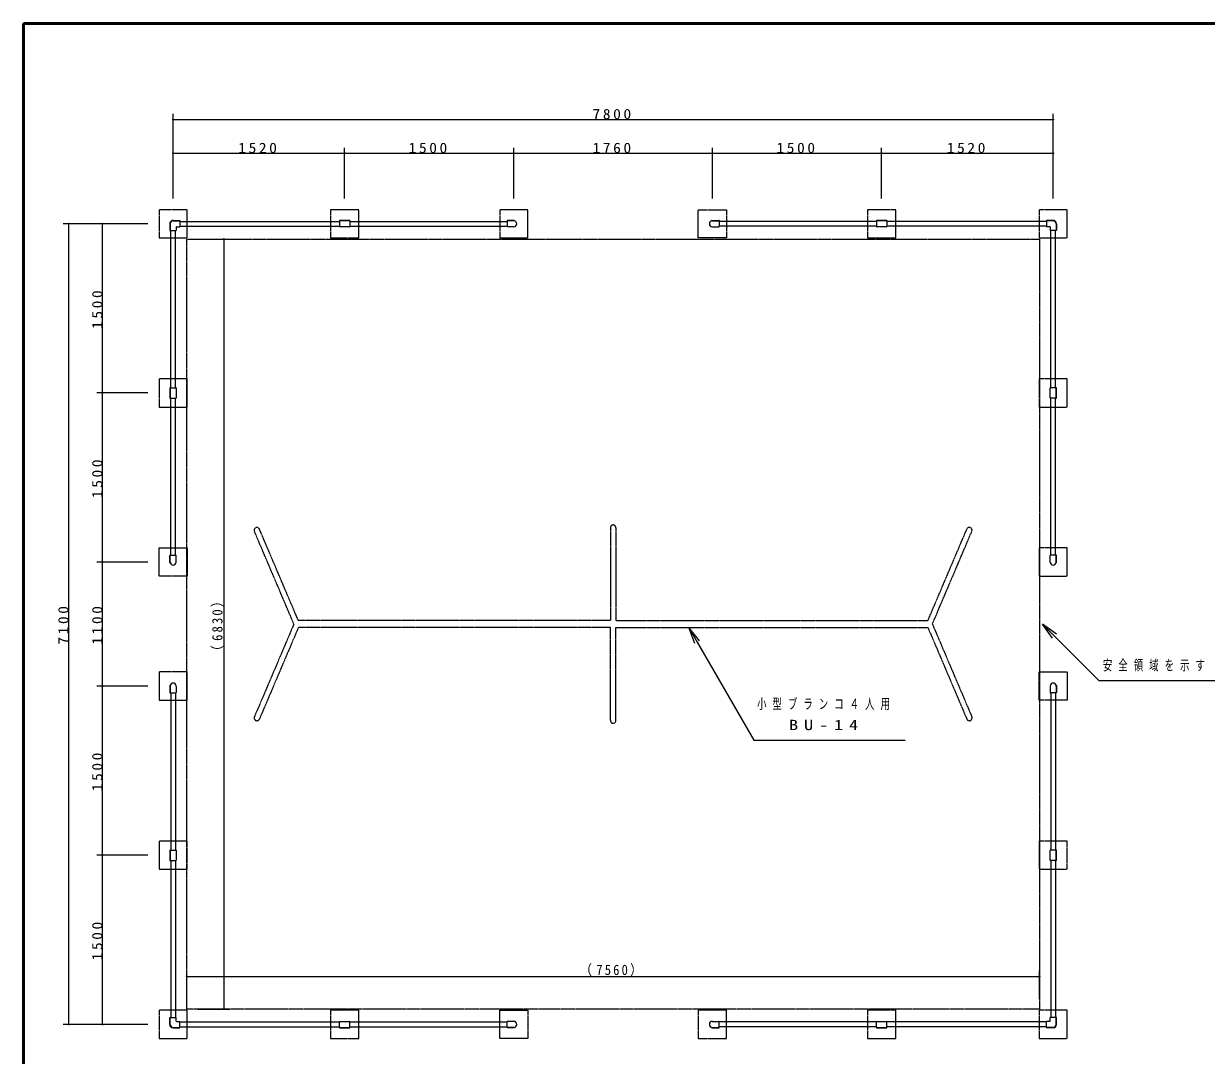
# Model space of a CAD drawing. Units: millimetres at full size. Extents: x -19540 to 0, y -3090 to 13350.
# Drawn here: x -19250 to -8767, y 4200 to 13350 of the extents above; entities that cross this region are included whole.
import ezdxf

# ---------------------------------------------------------------- set-up
doc = ezdxf.new("R2010")
doc.units = ezdxf.units.MM
doc.linetypes.add('USER3', pattern=[8, 3, -1, 1, -1, 1, -1])
doc.linetypes.add('USER4', pattern=[8, 5, -3])
for name, color, linetype, lineweight in [('A3図枠', 7, 'Continuous', 25), ('線', 2, 'Continuous', 25), ('補助', 2, 'Continuous', 13)]:
    doc.layers.add(name, color=color, linetype=linetype, lineweight=lineweight)
doc.styles.add('ＭＳ ゴシック', font='')
doc.styles.get('ＭＳ ゴシック').set_extended_font_data('MS Gothic')

# ---------------------------------------------------------------- blocks, each defined once
blk = doc.blocks.new('dimension_origin')
at = {"color": 0, "linetype": 'Continuous', "lineweight": -2}
blk.add_circle((0, 0), 1.25, dxfattribs=at)

msp = doc.modelspace()

# ---------------------------------------------------------------- linework, layer by layer
at = {"layer": 'A3図枠', "lineweight": 50}
for p, q in [((-19250, 13350), (-19250, 0)), ((0, 13350), (-19250, 13350))]:
    msp.add_line(p, q, dxfattribs=at)
at = {"layer": '線'}
for p, q in [((-17955.5, 11575), (-17955.5, 11517)), ((-17951.5, 11575), (-17951.5, 11515)), ((-17925, 11605.5), (-17867, 11605.5)), ((-17925, 11601.5), (-17865, 11601.5)), ((-16361, 11605.5), (-16449, 11605.5)), ((-14900, 11605.5), (-14963, 11605.5)), ((-14898, 11603.5), (-14898, 11600.559)), ((-13152, 11603.5), (-13152, 11600.559)), ((-13150, 11605.5), (-13087, 11605.5)), ((-11601, 11605.5), (-11689, 11605.5)), ((-10125, 11601.5), (-10185, 11601.5)), ((-10125, 11605.5), (-10183, 11605.5)), ((-10098.5, 11575), (-10098.5, 11515)), ((-10094.5, 11575), (-10094.5, 11517)), ((-17955.5, 10119), (-17955.5, 10031)), ((-10094.5, 10031), (-10094.5, 10119)), ((-17955.5, 8570), (-17955.5, 8633)), ((-10094.5, 8570), (-10094.5, 8633)), ((-17953.5, 8568), (-17950.559, 8568)), ((-10096.5, 8568), (-10099.441, 8568)), ((-17955.5, 7480), (-17955.5, 7417)), ((-17953.5, 7482), (-17950.559, 7482)), ((-10096.5, 7482), (-10099.441, 7482)), ((-10094.5, 7480), (-10094.5, 7417)), ((-17955.5, 6019), (-17955.5, 5931)), ((-10094.5, 5931), (-10094.5, 6019)), ((-17955.5, 4475), (-17955.5, 4533)), ((-17951.5, 4475), (-17951.5, 4535)), ((-10098.5, 4475), (-10098.5, 4535)), ((-10094.5, 4475), (-10094.5, 4533)), ((-17925, 4448.5), (-17865, 4448.5)), ((-17925, 4444.5), (-17867, 4444.5)), ((-16449, 4444.5), (-16361, 4444.5)), ((-14900, 4444.5), (-14963, 4444.5)), ((-14898, 4446.5), (-14898, 4449.441)), ((-13152, 4446.5), (-13152, 4449.441)), ((-13150, 4444.5), (-13087, 4444.5)), ((-11689, 4444.5), (-11601, 4444.5)), ((-10125, 4448.5), (-10185, 4448.5)), ((-10125, 4444.5), (-10183, 4444.5))]:
    msp.add_line(p, q, dxfattribs=at)
at = {"layer": '線', "color": 7, "lineweight": 13}
for p, q in [((-17898.5, 11546.5), (-17898.5, 11517)), ((-17896.5, 11548.5), (-17867, 11548.5)), ((-17865, 11603.5), (-17865, 11550.5)), ((-17865, 11596.35), (-16451, 11596.35)), ((-17865, 11553.65), (-16451, 11553.65)), ((-16451, 11603.5), (-16451, 11550.5)), ((-16361, 11601.5), (-16449, 11601.5)), ((-16361, 11548.5), (-16449, 11548.5)), ((-16359, 11603.5), (-16359, 11550.5)), ((-16359, 11596.35), (-14965, 11596.35)), ((-16359, 11553.65), (-14965, 11553.65)), ((-14965, 11603.5), (-14965, 11550.5)), ((-14905, 11601.5), (-14965, 11601.5)), ((-14905, 11548.5), (-14963, 11548.5)), ((-13145, 11601.5), (-13085, 11601.5)), ((-13145, 11548.5), (-13087, 11548.5)), ((-13085, 11603.5), (-13085, 11550.5)), ((-11691, 11596.35), (-13085, 11596.35)), ((-11691, 11553.65), (-13085, 11553.65)), ((-11691, 11603.5), (-11691, 11550.5)), ((-11601, 11601.5), (-11689, 11601.5)), ((-11601, 11548.5), (-11689, 11548.5)), ((-11599, 11603.5), (-11599, 11550.5)), ((-10185, 11596.35), (-11599, 11596.35)), ((-10185, 11553.65), (-11599, 11553.65)), ((-10185, 11603.5), (-10185, 11550.5)), ((-10153.5, 11548.5), (-10183, 11548.5)), ((-10151.5, 11546.5), (-10151.5, 11517)), ((-17953.5, 11515), (-17900.5, 11515)), ((-17946.35, 10121), (-17946.35, 11515)), ((-17903.65, 10121), (-17903.65, 11515)), ((-10096.5, 11515), (-10149.5, 11515)), ((-10146.35, 10121), (-10146.35, 11515)), ((-10103.65, 10121), (-10103.65, 11515)), ((-17953.5, 10121), (-17900.5, 10121)), ((-17951.5, 10119), (-17951.5, 10031)), ((-17898.5, 10119), (-17898.5, 10031)), ((-10151.5, 10031), (-10151.5, 10119)), ((-10096.5, 10121), (-10149.5, 10121)), ((-10098.5, 10031), (-10098.5, 10119)), ((-17953.5, 10029), (-17900.5, 10029)), ((-17946.35, 8635), (-17946.35, 10029)), ((-17903.65, 8635), (-17903.65, 10029)), ((-10096.5, 10029), (-10149.5, 10029)), ((-10146.35, 8635), (-10146.35, 10029)), ((-10103.65, 8635), (-10103.65, 10029)), ((-17953.5, 8635), (-17900.5, 8635)), ((-17951.5, 8575), (-17951.5, 8635)), ((-17898.5, 8575), (-17898.5, 8633)), ((-10151.5, 8575), (-10151.5, 8633)), ((-10096.5, 8635), (-10149.5, 8635)), ((-10098.5, 8575), (-10098.5, 8635)), ((-17951.5, 7475), (-17951.5, 7415)), ((-17898.5, 7475), (-17898.5, 7417)), ((-10151.5, 7475), (-10151.5, 7417)), ((-10098.5, 7475), (-10098.5, 7415)), ((-17953.5, 7415), (-17900.5, 7415)), ((-17946.35, 7415), (-17946.35, 6021)), ((-17903.65, 7415), (-17903.65, 6021)), ((-10096.5, 7415), (-10149.5, 7415)), ((-10146.35, 7415), (-10146.35, 6021)), ((-10103.65, 7415), (-10103.65, 6021)), ((-17953.5, 6021), (-17900.5, 6021)), ((-17951.5, 6019), (-17951.5, 5931)), ((-17898.5, 6019), (-17898.5, 5931)), ((-10151.5, 5931), (-10151.5, 6019)), ((-10096.5, 6021), (-10149.5, 6021)), ((-10098.5, 5931), (-10098.5, 6019)), ((-17953.5, 5929), (-17900.5, 5929)), ((-17946.35, 5929), (-17946.35, 4535)), ((-17903.65, 5929), (-17903.65, 4535)), ((-10096.5, 5929), (-10149.5, 5929)), ((-10146.35, 5929), (-10146.35, 4535)), ((-10103.65, 5929), (-10103.65, 4535)), ((-17953.5, 4535), (-17900.5, 4535)), ((-17898.5, 4503.5), (-17898.5, 4533)), ((-10151.5, 4503.5), (-10151.5, 4533)), ((-10096.5, 4535), (-10149.5, 4535)), ((-17896.5, 4501.5), (-17867, 4501.5)), ((-17865, 4446.5), (-17865, 4499.5)), ((-17865, 4496.35), (-16451, 4496.35)), ((-17865, 4453.65), (-16451, 4453.65)), ((-16451, 4446.5), (-16451, 4499.5)), ((-16449, 4501.5), (-16361, 4501.5)), ((-16449, 4448.5), (-16361, 4448.5)), ((-16359, 4446.5), (-16359, 4499.5)), ((-16359, 4496.35), (-14965, 4496.35)), ((-16359, 4453.65), (-14965, 4453.65)), ((-14965, 4446.5), (-14965, 4499.5)), ((-14905, 4448.5), (-14965, 4448.5)), ((-14905, 4501.5), (-14963, 4501.5)), ((-13145, 4501.5), (-13087, 4501.5)), ((-13145, 4448.5), (-13085, 4448.5)), ((-13085, 4446.5), (-13085, 4499.5)), ((-11691, 4496.35), (-13085, 4496.35)), ((-11691, 4453.65), (-13085, 4453.65)), ((-11691, 4446.5), (-11691, 4499.5)), ((-11689, 4501.5), (-11601, 4501.5)), ((-11689, 4448.5), (-11601, 4448.5)), ((-11599, 4446.5), (-11599, 4499.5)), ((-10185, 4496.35), (-11599, 4496.35)), ((-10185, 4453.65), (-11599, 4453.65)), ((-10185, 4446.5), (-10185, 4499.5)), ((-10153.5, 4501.5), (-10183, 4501.5))]:
    msp.add_line(p, q, dxfattribs=at)
at = {"layer": '線', "linetype": 'USER3'}
for p, q in [((-16854.687, 8025), (-17204.844, 8848.127)), ((-16814.74, 8055.25), (-17160.123, 8867.151)), ((-14049.3, 8877.406), (-14049.3, 8055.25)), ((-14000.7, 8877.406), (-14000.7, 8055.25)), ((-11235.26, 8055.25), (-10889.877, 8867.151)), ((-11195.313, 8025), (-10845.156, 8848.127)), ((-16854.687, 8025), (-17204.844, 7201.873)), ((-16814.74, 7994.75), (-17160.123, 7182.849)), ((-14049.3, 8055.25), (-16814.74, 8055.25)), ((-14049.3, 7994.75), (-16814.74, 7994.75)), ((-14049.3, 7172.594), (-14049.3, 7994.75)), ((-14000.7, 8055.25), (-11235.26, 8055.25)), ((-14000.7, 7994.75), (-11235.26, 7994.75)), ((-14000.7, 7172.594), (-14000.7, 7994.75)), ((-11235.26, 7994.75), (-10889.877, 7182.849)), ((-11195.313, 8025), (-10845.156, 7201.873))]:
    msp.add_line(p, q, dxfattribs=at)
at = {"layer": '線', "color": 4, "linetype": 'USER4'}
for points in [[(-18050, 11450), (-17800, 11450), (-17800, 11700), (-18050, 11700)], [(-16530, 11450), (-16280, 11450), (-16280, 11700), (-16530, 11700)], [(-15030, 11450), (-14780, 11450), (-14780, 11700), (-15030, 11700)], [(-13270, 11700), (-13020, 11700), (-13020, 11450), (-13270, 11450)], [(-11770, 11450), (-11520, 11450), (-11520, 11700), (-11770, 11700)], [(-10250, 11450), (-10000, 11450), (-10000, 11700), (-10250, 11700)], [(-18050, 9950), (-17800, 9950), (-17800, 10200), (-18050, 10200)], [(-10250, 9950), (-10000, 9950), (-10000, 10200), (-10250, 10200)], [(-18050, 8700), (-17800, 8700), (-17800, 8450), (-18050, 8450)], [(-10250, 8450), (-10000, 8450), (-10000, 8700), (-10250, 8700)], [(-18050, 7350), (-17800, 7350), (-17800, 7600), (-18050, 7600)], [(-10250, 7600), (-10000, 7600), (-10000, 7350), (-10250, 7350)], [(-18050, 5850), (-17800, 5850), (-17800, 6100), (-18050, 6100)], [(-10250, 5850), (-10000, 5850), (-10000, 6100), (-10250, 6100)], [(-18050, 4350), (-17800, 4350), (-17800, 4600), (-18050, 4600)], [(-16530, 4350), (-16280, 4350), (-16280, 4600), (-16530, 4600)], [(-15030, 4600), (-14780, 4600), (-14780, 4350), (-15030, 4350)], [(-13270, 4350), (-13020, 4350), (-13020, 4600), (-13270, 4600)], [(-11770, 4350), (-11520, 4350), (-11520, 4600), (-11770, 4600)], [(-10250, 4350), (-10000, 4350), (-10000, 4600), (-10250, 4600)]]:
    msp.add_lwpolyline(points, close=True, dxfattribs=at)
at = {"layer": '線', "linetype": 'USER3'}
msp.add_lwpolyline([(-17805, 11440), (-10245, 11440), (-10245, 4610), (-17805, 4610)], close=True, dxfattribs=at)
at = {"layer": '線'}
for centre, radius, start, end in [((-17925, 11575), 30.5, 90, 180), ((-17925, 11575), 26.5, 90, 180), ((-16449, 11603.5), 2, 90, 180), ((-16361, 11603.5), 2, 0, 90), ((-14963, 11603.5), 2, 90, 180), ((-14900, 11603.5), 2, 0, 90), ((-13150, 11603.5), 2, 90, 180), ((-13087, 11603.5), 2, 0, 90), ((-11689, 11603.5), 2, 90, 180), ((-11601, 11603.5), 2, 0, 90), ((-10125, 11575), 30.5, 0, 90), ((-10125, 11575), 26.5, 0, 90), ((-17953.5, 10119), 2, 90, 180), ((-10096.5, 10119), 2, 0, 90), ((-17953.5, 10031), 2, 180, 270), ((-10096.5, 10031), 2, 270, 0), ((-17953.5, 8633), 2, 90, 180), ((-10096.5, 8633), 2, 0, 90), ((-17953.5, 8570), 2, 180, 270), ((-10096.5, 8570), 2, 270, 0), ((-17953.5, 7480), 2, 90, 180), ((-10096.5, 7480), 2, 0, 90), ((-17953.5, 7417), 2, 180, 270), ((-10096.5, 7417), 2, 270, 0), ((-17953.5, 6019), 2, 90, 180), ((-10096.5, 6019), 2, 0, 90), ((-17953.5, 5931), 2, 180, 270), ((-10096.5, 5931), 2, 270, 0), ((-17925, 4475), 30.5, 180, 270), ((-17925, 4475), 26.5, 180, 270), ((-16449, 4446.5), 2, 180, 270), ((-16361, 4446.5), 2, 270, 0), ((-14963, 4446.5), 2, 180, 270), ((-14900, 4446.5), 2, 270, 0), ((-13150, 4446.5), 2, 180, 270), ((-13087, 4446.5), 2, 270, 0), ((-11689, 4446.5), 2, 180, 270), ((-11601, 4446.5), 2, 270, 0), ((-10125, 4475), 30.5, 270, 0), ((-10125, 4475), 26.5, 270, 0)]:
    msp.add_arc(centre, radius, start, end, dxfattribs=at)
at = {"layer": '線', "color": 7, "lineweight": 13}
for centre, radius, start, end in [((-17896.5, 11546.5), 2, 90, 180), ((-17867, 11603.5), 2, 0, 90), ((-17867, 11550.5), 2, 270, 0), ((-16449, 11599.5), 2, 90, 180), ((-16449, 11550.5), 2, 180, 270), ((-16361, 11599.5), 2, 0, 90), ((-16361, 11550.5), 2, 270, 0), ((-14963, 11550.5), 2, 180, 270), ((-14905, 11575), 26.5, 270, 90), ((-13145, 11575), 26.5, 90, 270), ((-13087, 11550.5), 2, 270, 0), ((-11689, 11599.5), 2, 90, 180), ((-11689, 11550.5), 2, 180, 270), ((-11601, 11599.5), 2, 0, 90), ((-11601, 11550.5), 2, 270, 0), ((-10183, 11603.5), 2, 90, 180), ((-10183, 11550.5), 2, 180, 270), ((-10153.5, 11546.5), 2, 0, 90), ((-17953.5, 11517), 2, 180, 270), ((-17900.5, 11517), 2, 270, 0), ((-10149.5, 11517), 2, 180, 270), ((-10096.5, 11517), 2, 270, 0), ((-17949.5, 10119), 2, 90, 180), ((-17900.5, 10119), 2, 0, 90), ((-10149.5, 10119), 2, 90, 180), ((-10100.5, 10119), 2, 0, 90), ((-17949.5, 10031), 2, 180, 270), ((-17900.5, 10031), 2, 270, 0), ((-10149.5, 10031), 2, 180, 270), ((-10100.5, 10031), 2, 270, 0), ((-17900.5, 8633), 2, 0, 90), ((-10149.5, 8633), 2, 90, 180), ((-17925, 8575), 26.5, 180, 0), ((-10125, 8575), 26.5, 180, 0), ((-17925, 7475), 26.5, 0, 180), ((-10125, 7475), 26.5, 0, 180), ((-17900.5, 7417), 2, 270, 0), ((-10149.5, 7417), 2, 180, 270), ((-17949.5, 6019), 2, 90, 180), ((-17900.5, 6019), 2, 0, 90), ((-10149.5, 6019), 2, 90, 180), ((-10100.5, 6019), 2, 0, 90), ((-17949.5, 5931), 2, 180, 270), ((-17900.5, 5931), 2, 270, 0), ((-10149.5, 5931), 2, 180, 270), ((-10100.5, 5931), 2, 270, 0), ((-17953.5, 4533), 2, 90, 180), ((-17900.5, 4533), 2, 0, 90), ((-10149.5, 4533), 2, 90, 180), ((-10096.5, 4533), 2, 0, 90), ((-17896.5, 4503.5), 2, 180, 270), ((-17867, 4499.5), 2, 0, 90), ((-17867, 4446.5), 2, 270, 0), ((-16449, 4499.5), 2, 90, 180), ((-16449, 4450.5), 2, 180, 270), ((-16361, 4499.5), 2, 0, 90), ((-16361, 4450.5), 2, 270, 0), ((-14963, 4499.5), 2, 90, 180), ((-14905, 4475), 26.5, 270, 90), ((-13145, 4475), 26.5, 90, 270), ((-13087, 4499.5), 2, 0, 90), ((-11689, 4499.5), 2, 90, 180), ((-11689, 4450.5), 2, 180, 270), ((-11601, 4499.5), 2, 0, 90), ((-11601, 4450.5), 2, 270, 0), ((-10183, 4499.5), 2, 90, 180), ((-10183, 4446.5), 2, 180, 270), ((-10153.5, 4503.5), 2, 270, 0)]:
    msp.add_arc(centre, radius, start, end, dxfattribs=at)
at = {"layer": '線', "linetype": 'USER3'}
for centre, radius, start, end in [((-17182.484, 8857.639), 24.3, 23.04488, 203.04488), ((-14025, 8879.422), 24.383, 355.25944, 184.74056), ((-10867.516, 8857.639), 24.3, 336.95512, 156.95512), ((-17182.484, 7192.361), 24.3, 156.95512, 336.95512), ((-14025, 7170.578), 24.383, 175.25944, 4.74056), ((-10867.516, 7192.361), 24.3, 203.04488, 23.04488)]:
    msp.add_arc(centre, radius, start, end, dxfattribs=at)
at = {"layer": '補助'}
for p, q in [((-17925, 11800), (-17925, 12550)), ((-17925, 12500), (-10125, 12500)), ((-10125, 11800), (-10125, 12550)), ((-17925, 11800), (-17925, 12250)), ((-17925, 12200), (-16405, 12200)), ((-16405, 11800), (-16405, 12250)), ((-16405, 11800), (-16405, 12250)), ((-16405, 12200), (-14905, 12200)), ((-14905, 11800), (-14905, 12250)), ((-14905, 11800), (-14905, 12250)), ((-14905, 12200), (-13145, 12200)), ((-13145, 11800), (-13145, 12250)), ((-13145, 11800), (-13145, 12250)), ((-13145, 12200), (-11645, 12200)), ((-11645, 11800), (-11645, 12250)), ((-11645, 11800), (-11645, 12250)), ((-11645, 12200), (-10125, 12200)), ((-10125, 11800), (-10125, 12250)), ((-18150, 11575), (-18900, 11575)), ((-18850, 4475), (-18850, 11575)), ((-18150, 11575), (-18600, 11575)), ((-18550, 10075), (-18550, 11575)), ((-17705, 11440), (-17425, 11440)), ((-17475, 11440), (-17475, 4610)), ((-18150, 10075), (-18600, 10075)), ((-18150, 10075), (-18600, 10075)), ((-18550, 8575), (-18550, 10075)), ((-18150, 8575), (-18600, 8575)), ((-18150, 8575), (-18600, 8575)), ((-18550, 7475), (-18550, 8575)), ((-18150, 7475), (-18600, 7475)), ((-18150, 7475), (-18600, 7475)), ((-18550, 5975), (-18550, 7475)), ((-18150, 5975), (-18600, 5975)), ((-18150, 5975), (-18600, 5975)), ((-18550, 4475), (-18550, 5975)), ((-17805, 4710), (-17805, 4950)), ((-10245, 4700), (-10245, 4950)), ((-17805, 4900), (-10245, 4900)), ((-17705, 4610), (-17425, 4610)), ((-18150, 4475), (-18900, 4475)), ((-18150, 4475), (-18600, 4475))]:
    msp.add_line(p, q, dxfattribs=at)
at = {"layer": '補助', "lineweight": 25}
for p, q in [((-13301.325, 7852.346), (-13354.675, 7994.75)), ((-13258.024, 7877.346), (-13354.675, 7994.75)), ((-13354.675, 7994.75), (-13279.675, 7864.846)), ((-10131.612, 7901.256), (-10220, 8025)), ((-10096.256, 7936.612), (-10220, 8025)), ((-10220, 8025), (-10113.934, 7918.934)), ((-13279.675, 7864.846), (-12777.324, 6994.75)), ((-10113.934, 7918.934), (-9720, 7525)), ((-9720, 7525), (-9670, 7525)), ((-9670, 7525), (-8571.304, 7525)), ((-12777.324, 6994.75), (-12727.324, 6994.75)), ((-12727.324, 6994.75), (-11436.144, 6994.75))]:
    msp.add_line(p, q, dxfattribs=at)

# ---------------------------------------------------------------- block references
at = {"layer": '補助', "xscale": 3.33, "yscale": 3.33}
for p in [(-17925, 12500), (-17925, 12200), (-16405, 12200), (-14905, 12200), (-13145, 12200), (-11645, 12200), (-17805, 4900)]:
    msp.add_blockref('dimension_origin', p, dxfattribs=at)
for p, rotation in [((-10125, 12500), 180), ((-16405, 12200), 180), ((-14905, 12200), 180), ((-13145, 12200), 180), ((-11645, 12200), 180), ((-10125, 12200), 180), ((-18850, 11575), 270), ((-18550, 11575), 270), ((-17475, 11440), 270), ((-18550, 10075), 90), ((-18550, 10075), 270), ((-18550, 8575), 90), ((-18550, 8575), 270), ((-18550, 7475), 90), ((-18550, 7475), 270), ((-18550, 5975), 90), ((-18550, 5975), 270), ((-10245, 4900), 180), ((-17475, 4610), 90), ((-18850, 4475), 90), ((-18550, 4475), 90)]:
    msp.add_blockref('dimension_origin', p, dxfattribs=dict(at, rotation=rotation))

# ---------------------------------------------------------------- texts
at = {"layer": '補助', "char_height": 91.64, "style": 'ＭＳ ゴシック'}
for s, insert, attachment_point in [('\\T1.33;\\W1.1;7800', (-14025, 12501), 8), ('\\T1.33;\\W1.1;1520', (-17165, 12201), 8), ('\\T1.33;\\W1.1;1500', (-15655, 12201), 8), ('\\T1.33;\\W1.1;1760', (-14025, 12201), 8), ('\\T1.33;\\W1.1;1500', (-12395, 12201), 8), ('\\T1.33;\\W1.1;1520', (-10885, 12201), 8), ('\\T1.64;\\W0.65;安全領域を示す', (-9683.75, 7706.25), 1), ('\\T1.64;\\W0.65;小型ブランコ４人用', (-12133.574, 7363.5), 2), ('\\T1.64;\\W1.3;BU-14', (-12133.574, 7176), 2), ('\\T1.33;\\W0.9;（7560）', (-14025, 4901), 8)]:
    msp.add_mtext(s, dxfattribs=dict(at, insert=insert, attachment_point=attachment_point))
at = {"layer": '補助', "char_height": 91.64, "attachment_point": 8, "rotation": 90, "style": 'ＭＳ ゴシック'}
for s, insert in [('\\T1.33;\\W1.1;1500', (-18551, 10825)), ('\\T1.33;\\W1.1;1500', (-18551, 9325)), ('\\T1.33;\\W1.1;7100', (-18851, 8025)), ('\\T1.33;\\W1.1;1100', (-18551, 8025)), ('\\T1.33;\\W0.9;（6830）', (-17476, 8025)), ('\\T1.33;\\W1.1;1500', (-18551, 6725)), ('\\T1.33;\\W1.1;1500', (-18551, 5225))]:
    msp.add_mtext(s, dxfattribs=dict(at, insert=insert))

doc.saveas('drawing.dxf')
